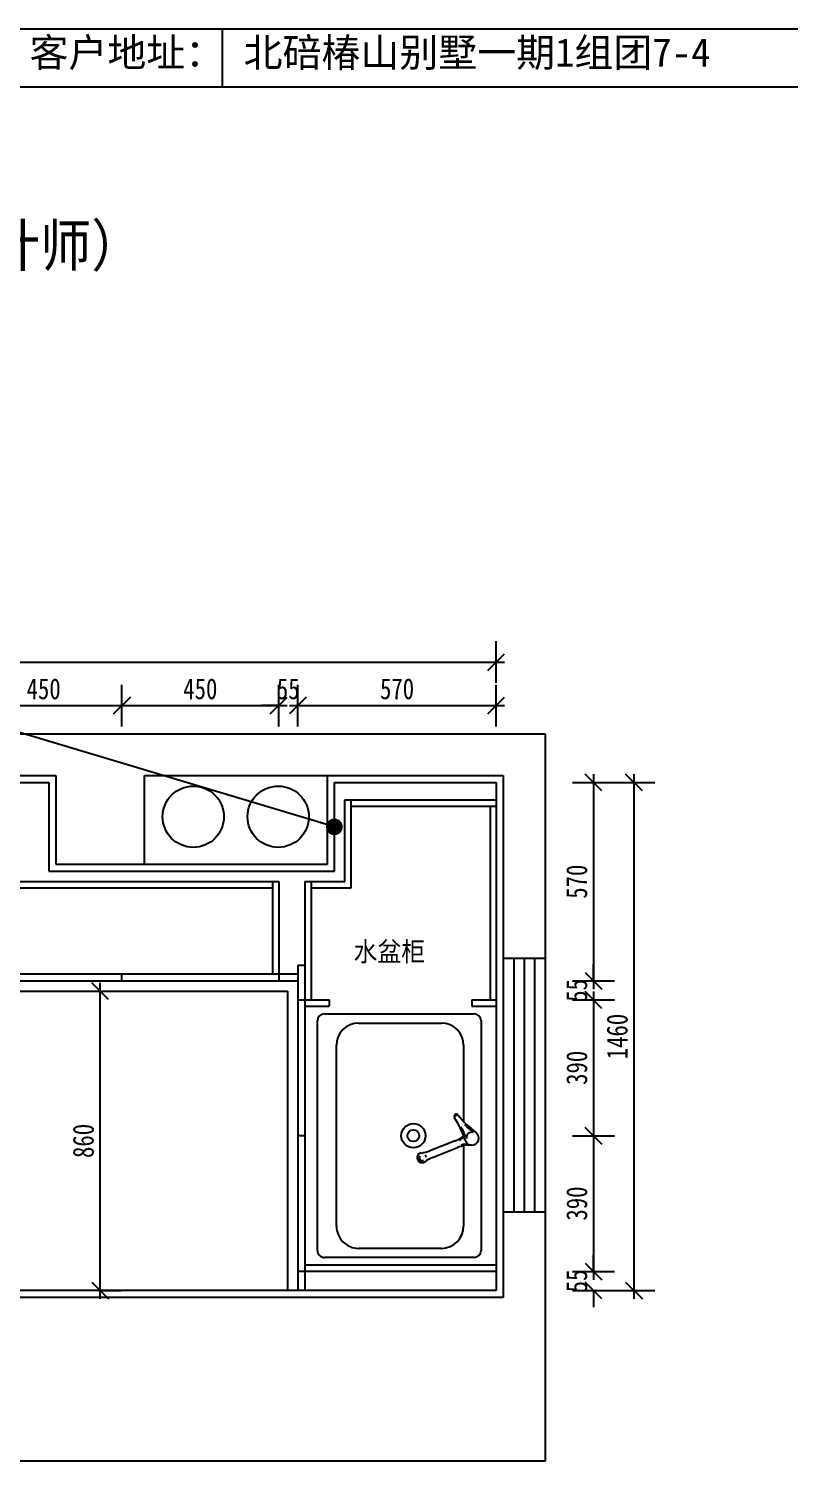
# Model space of a CAD drawing. Header units: millimetres. Extents: x -497855 to 324262, y -590254 to -173602.
# Drawn here: x -492927 to -490743, y -581239 to -577106 of the extents above; entities that cross this region are included whole.
import ezdxf

# ---------------------------------------------------------------- set-up
doc = ezdxf.new("R2010")
doc.units = ezdxf.units.MM
doc.header["$PDMODE"] = 3
doc.layers.add('水电图层', color=4, linetype='Continuous')
doc.styles.get("Standard").update_dxf_attribs({"font": 'txt', "bigfont": 'gbcbig.shx'})
doc.styles.add('宋体', font='', dxfattribs={"width": 0.9})
doc.styles.add('数、文', font='', dxfattribs={"width": 0.8})
doc.styles.get('宋体').set_extended_font_data('SimSun')
doc.styles.get('数、文').set_extended_font_data('SimSun')
doc.dimstyles.new('60', dxfattribs={"dimscale": 60, "dimtxt": 1, "dimasz": 0.8, "dimexe": 1, "dimexo": 3, "dimgap": 0.3, "dimtad": 1, "dimdec": 0, "dimtxsty": '数、文', "dimblk": 'OBLIQUE', "dimcen": 0.3, "dimdle": 0.4, "dimclrd": 8, "dimclre": 8, "dimclrt": 1, "dimadec": 0, "dimazin": 0, "dimtfac": 1, "dimtdec": 0, "dimtix": 1, "dimtofl": 0, "dimtmove": 1, "dimatfit": 3, "dimldrblk": 'DOT', "dimfxl": 1, "dimfxlon": 1, "dimtolj": 1, "dimarcsym": 0})

# ---------------------------------------------------------------- blocks, each defined once
blk = doc.blocks.new('ergth')
at = {"color": 251}
for p, q in [((-472659.5, -517059.8), (-472659.5, -516629.8)), ((-472639.5, -516609.8), (-472353.5, -516609.8)), ((-472353.5, -516609.8), (-471979.5, -516609.8)), ((-471959.5, -516629.8), (-471959.5, -517059.8)), ((-472569.3, -516659.8), (-472350.4, -516659.8)), ((-472280.6, -516659.8), (-472049.8, -516659.8)), ((-472247, -516749.4), (-472275.5, -516677)), ((-472633.3, -516961.1), (-472633.3, -516723.8)), ((-472294.9, -516683.7), (-472266, -516757)), ((-471985.8, -516723.8), (-471985.8, -516961.1)), ((-472049.8, -517025.1), (-472569.3, -517025.1)), ((-471979.5, -517079.8), (-472639.5, -517079.8))]:
    blk.add_line(p, q, dxfattribs=at)
for radius in [34.6, 16.8]:
    blk.add_circle((-472309.5, -516804.1), radius, dxfattribs=at)
for centre, radius, start, end in [((-472639.5, -516629.8), 20, 90, 180), ((-472523.4, -516472.5), 255, 307.3, 323.4412), ((-472393.3, -516586.2), 86.6, 305.6689, 327.1701), ((-472303.2, -516635.9), 16.2, 164.0084, 277.235), ((-472302.5, -516636.3), 20, 287.3785, 143.4412), ((-472182.6, -516640.1), 100, 178.1643, 201.6514), ((-471979.5, -516629.8), 20, 0, 90), ((-472569.3, -516723.8), 64, 90, 180), ((-472364.9, -516680.6), 6.64, 127.3, 303.5198), ((-472363, -516680.4), 4.91, 158.9292, 241.9125), ((-472220.4, -516898.7), 255, 107.3785, 123.5198), ((-472285.1, -516738.5), 86.6, 103.6496, 125.1509), ((-472387.9, -516720.6), 100, 21.6513, 37.6672), ((-472324.4, -516682.6), 29.3, 20.145, 53.9148), ((-472255.3, -516655.8), 29.3, 157.9589, 202.2913), ((-472049.8, -516723.8), 64, 0, 90), ((-472359, -516793.9), 100, 7.1489, 21.6513), ((-472154, -516712.5), 100, 201.6514, 216.1538), ((-472246, -516779.7), 13.9, 187.1489, 36.1538), ((-472247.7, -516775.1), 7.59, 80.4623, 139.7151), ((-472246, -516779.3), 8.12, 229.6937, 31.7745), ((-472244.4, -516780.8), 9.65, 300.5208, 10.776), ((-472569.3, -516961.1), 64, 180, 270), ((-472049.8, -516961.1), 64, 270, 0), ((-472639.5, -517059.8), 20, 180, 270), ((-471979.5, -517059.8), 20, 270, 0)]:
    blk.add_arc(centre, radius, start, end, dxfattribs=at)
blk = doc.blocks.new('_Oblique')
at = {"color": 0, "linetype": 'ByBlock', "lineweight": -2}
blk.add_line((-0.5, -0.5), (0.5, 0.5), dxfattribs=at)
blk = doc.blocks.new('*D135')
at = {"layer": 'Defpoints', "color": 0}
for p in [(-492659.5, -579050.8), (-493109.5, -579841.7), (-492659.5, -579841.7)]:
    blk.add_point(p, dxfattribs=at)
at = {"layer": '水电图层', "color": 8, "lineweight": -2}
for p, q in [((-493109.5, -579110.8), (-493109.5, -578990.8)), ((-492659.5, -579110.8), (-492659.5, -578990.8)), ((-493133.5, -579050.8), (-492635.5, -579050.8))]:
    blk.add_line(p, q, dxfattribs=at)
at = {"layer": '水电图层', "color": 8, "lineweight": -2, "xscale": 48, "yscale": 48, "zscale": 48, "rotation": 180}
blk.add_blockref('_Oblique', (-493109.5, -579050.8), dxfattribs=at)
at = {"layer": '水电图层', "color": 8, "lineweight": -2, "xscale": 48, "yscale": 48, "zscale": 48}
blk.add_blockref('_Oblique', (-492659.5, -579050.8), dxfattribs=at)
at = {"layer": '水电图层', "color": 1, "insert": (-492884.5, -579002.8), "char_height": 60, "attachment_point": 5, "style": '数、文'}
blk.add_mtext('\\A1;450', dxfattribs=at)
blk = doc.blocks.new('*D136')
at = {"layer": 'Defpoints', "color": 0}
for p in [(-492209.5, -579050.8), (-492659.5, -579841.7), (-492209.5, -579841.7)]:
    blk.add_point(p, dxfattribs=at)
at = {"layer": '水电图层', "color": 8, "lineweight": -2}
for p, q in [((-492659.5, -579110.8), (-492659.5, -578990.8)), ((-492209.5, -579110.8), (-492209.5, -578990.8)), ((-492683.5, -579050.8), (-492185.5, -579050.8))]:
    blk.add_line(p, q, dxfattribs=at)
at = {"layer": '水电图层', "color": 8, "lineweight": -2, "xscale": 48, "yscale": 48, "zscale": 48, "rotation": 180}
blk.add_blockref('_Oblique', (-492659.5, -579050.8), dxfattribs=at)
at = {"layer": '水电图层', "color": 8, "lineweight": -2, "xscale": 48, "yscale": 48, "zscale": 48}
blk.add_blockref('_Oblique', (-492209.5, -579050.8), dxfattribs=at)
at = {"layer": '水电图层', "color": 1, "insert": (-492434.5, -579002.8), "char_height": 60, "attachment_point": 5, "style": '数、文'}
blk.add_mtext('\\A1;450', dxfattribs=at)
blk = doc.blocks.new('*D137')
at = {"layer": 'Defpoints', "color": 0}
for p in [(-492154.5, -579050.8), (-492209.5, -579841.7), (-492154.5, -579841.7)]:
    blk.add_point(p, dxfattribs=at)
at = {"layer": '水电图层', "color": 8, "lineweight": -2}
for p, q in [((-492209.5, -579110.8), (-492209.5, -578990.8)), ((-492154.5, -579110.8), (-492154.5, -578990.8)), ((-492209.5, -579050.8), (-492257.5, -579050.8)), ((-492154.5, -579050.8), (-492106.5, -579050.8))]:
    blk.add_line(p, q, dxfattribs=at)
at = {"layer": '水电图层', "color": 8, "lineweight": -2, "xscale": 48, "yscale": 48, "zscale": 48}
blk.add_blockref('_Oblique', (-492209.5, -579050.8), dxfattribs=at)
at = {"layer": '水电图层', "color": 8, "lineweight": -2, "xscale": 48, "yscale": 48, "zscale": 48, "rotation": 180}
blk.add_blockref('_Oblique', (-492154.5, -579050.8), dxfattribs=at)
at = {"layer": '水电图层', "color": 1, "insert": (-492182, -579002.8), "char_height": 60, "attachment_point": 5, "style": '数、文'}
blk.add_mtext('\\A1;55', dxfattribs=at)
blk = doc.blocks.new('*D138')
at = {"layer": 'Defpoints', "color": 0}
for p in [(-491584.5, -579050.8), (-491584.5, -579321.7), (-492154.5, -579841.7)]:
    blk.add_point(p, dxfattribs=at)
at = {"layer": '水电图层', "color": 8, "lineweight": -2}
for p, q in [((-492154.5, -579110.8), (-492154.5, -578990.8)), ((-491584.5, -579110.8), (-491584.5, -578990.8)), ((-492178.5, -579050.8), (-491560.5, -579050.8))]:
    blk.add_line(p, q, dxfattribs=at)
at = {"layer": '水电图层', "color": 8, "lineweight": -2, "xscale": 48, "yscale": 48, "zscale": 48, "rotation": 180}
blk.add_blockref('_Oblique', (-492154.5, -579050.8), dxfattribs=at)
at = {"layer": '水电图层', "color": 8, "lineweight": -2, "xscale": 48, "yscale": 48, "zscale": 48}
blk.add_blockref('_Oblique', (-491584.5, -579050.8), dxfattribs=at)
at = {"layer": '水电图层', "color": 1, "insert": (-491869.5, -579002.8), "char_height": 60, "attachment_point": 5, "style": '数、文'}
blk.add_mtext('\\A1;570', dxfattribs=at)
blk = doc.blocks.new('*D139')
at = {"layer": 'Defpoints', "color": 0}
for p in [(-491584.5, -578925.7), (-491584.5, -579271.7), (-495944.5, -579871.7)]:
    blk.add_point(p, dxfattribs=at)
at = {"layer": '水电图层', "color": 8, "lineweight": -2}
for p, q in [((-495944.5, -578985.7), (-495944.5, -578865.7)), ((-491584.5, -578985.7), (-491584.5, -578865.7)), ((-495968.5, -578925.7), (-491560.5, -578925.7))]:
    blk.add_line(p, q, dxfattribs=at)
at = {"layer": '水电图层', "color": 8, "lineweight": -2, "xscale": 48, "yscale": 48, "zscale": 48, "rotation": 180}
blk.add_blockref('_Oblique', (-495944.5, -578925.7), dxfattribs=at)
at = {"layer": '水电图层', "color": 8, "lineweight": -2, "xscale": 48, "yscale": 48, "zscale": 48}
blk.add_blockref('_Oblique', (-491584.5, -578925.7), dxfattribs=at)
at = {"layer": '水电图层', "color": 1, "insert": (-493764.5, -578877.7), "char_height": 60, "attachment_point": 5, "style": '数、文'}
blk.add_mtext('\\A1;4360', dxfattribs=at)
blk = doc.blocks.new('*D140')
at = {"layer": 'Defpoints', "color": 0}
for p in [(-493091.5, -579271.7), (-493109.5, -579841.7), (-491305.2, -579841.7)]:
    blk.add_point(p, dxfattribs=at)
at = {"layer": '水电图层', "color": 8, "lineweight": -2}
for p, q in [((-491305.2, -579247.7), (-491305.2, -579865.7)), ((-491365.2, -579271.7), (-491245.2, -579271.7)), ((-491365.2, -579841.7), (-491245.2, -579841.7))]:
    blk.add_line(p, q, dxfattribs=at)
at = {"layer": '水电图层', "color": 8, "lineweight": -2, "xscale": 48, "yscale": 48, "zscale": 48}
for p, rotation in [((-491305.2, -579271.7), 90), ((-491305.2, -579841.7), 270)]:
    blk.add_blockref('_Oblique', p, dxfattribs=dict(at, rotation=rotation))
at = {"layer": '水电图层', "color": 1, "insert": (-491353.2, -579556.7), "char_height": 60, "attachment_point": 5, "rotation": 90, "style": '数、文'}
blk.add_mtext('\\A1;570', dxfattribs=at)
blk = doc.blocks.new('*D141')
at = {"layer": 'Defpoints', "color": 0}
for p in [(-493109.5, -579841.7), (-492154.5, -579896.7), (-491305.2, -579896.7)]:
    blk.add_point(p, dxfattribs=at)
at = {"layer": '水电图层', "color": 8, "lineweight": -2}
for p, q in [((-491305.2, -579841.7), (-491305.2, -579793.7)), ((-491365.2, -579841.7), (-491245.2, -579841.7)), ((-491365.2, -579896.7), (-491245.2, -579896.7)), ((-491305.2, -579896.7), (-491305.2, -579944.7))]:
    blk.add_line(p, q, dxfattribs=at)
at = {"layer": '水电图层', "color": 8, "lineweight": -2, "xscale": 48, "yscale": 48, "zscale": 48}
for p, rotation in [((-491305.2, -579841.7), 270), ((-491305.2, -579896.7), 90)]:
    blk.add_blockref('_Oblique', p, dxfattribs=dict(at, rotation=rotation))
at = {"layer": '水电图层', "color": 1, "insert": (-491353.2, -579869.2), "char_height": 60, "attachment_point": 5, "rotation": 90, "style": '数、文'}
blk.add_mtext('\\A1;55', dxfattribs=at)
blk = doc.blocks.new('*D142')
at = {"layer": 'Defpoints', "color": 0}
for p in [(-492154.5, -579896.7), (-492154.5, -580286.7), (-491305.2, -580286.7)]:
    blk.add_point(p, dxfattribs=at)
at = {"layer": '水电图层', "color": 8, "lineweight": -2}
for p, q in [((-491305.2, -579872.7), (-491305.2, -580310.7)), ((-491365.2, -579896.7), (-491245.2, -579896.7)), ((-491365.2, -580286.7), (-491245.2, -580286.7))]:
    blk.add_line(p, q, dxfattribs=at)
at = {"layer": '水电图层', "color": 8, "lineweight": -2, "xscale": 48, "yscale": 48, "zscale": 48}
for p, rotation in [((-491305.2, -579896.7), 90), ((-491305.2, -580286.7), 270)]:
    blk.add_blockref('_Oblique', p, dxfattribs=dict(at, rotation=rotation))
at = {"layer": '水电图层', "color": 1, "insert": (-491353.2, -580091.7), "char_height": 60, "attachment_point": 5, "rotation": 90, "style": '数、文'}
blk.add_mtext('\\A1;390', dxfattribs=at)
blk = doc.blocks.new('*D143')
at = {"layer": 'Defpoints', "color": 0}
for p in [(-492154.5, -580286.7), (-492154.5, -580676.7), (-491305.2, -580676.7)]:
    blk.add_point(p, dxfattribs=at)
at = {"layer": '水电图层', "color": 8, "lineweight": -2}
for p, q in [((-491365.2, -580286.7), (-491245.2, -580286.7)), ((-491305.2, -580262.7), (-491305.2, -580700.7)), ((-491365.2, -580676.7), (-491245.2, -580676.7))]:
    blk.add_line(p, q, dxfattribs=at)
at = {"layer": '水电图层', "color": 8, "lineweight": -2, "xscale": 48, "yscale": 48, "zscale": 48}
for p, rotation in [((-491305.2, -580286.7), 90), ((-491305.2, -580676.7), 270)]:
    blk.add_blockref('_Oblique', p, dxfattribs=dict(at, rotation=rotation))
at = {"layer": '水电图层', "color": 1, "insert": (-491353.2, -580481.7), "char_height": 60, "attachment_point": 5, "rotation": 90, "style": '数、文'}
blk.add_mtext('\\A1;390', dxfattribs=at)
blk = doc.blocks.new('*D144')
at = {"layer": 'Defpoints', "color": 0}
for p in [(-492154.5, -580676.7), (-492154.5, -580731.7), (-491305.2, -580731.7)]:
    blk.add_point(p, dxfattribs=at)
at = {"layer": '水电图层', "color": 8, "lineweight": -2}
for p, q in [((-491305.2, -580676.7), (-491305.2, -580628.7)), ((-491365.2, -580676.7), (-491245.2, -580676.7)), ((-491365.2, -580731.7), (-491245.2, -580731.7)), ((-491305.2, -580731.7), (-491305.2, -580779.7))]:
    blk.add_line(p, q, dxfattribs=at)
at = {"layer": '水电图层', "color": 8, "lineweight": -2, "xscale": 48, "yscale": 48, "zscale": 48}
for p, rotation in [((-491305.2, -580676.7), 270), ((-491305.2, -580731.7), 90)]:
    blk.add_blockref('_Oblique', p, dxfattribs=dict(at, rotation=rotation))
at = {"layer": '水电图层', "color": 1, "insert": (-491353.2, -580704.2), "char_height": 60, "attachment_point": 5, "rotation": 90, "style": '数、文'}
blk.add_mtext('\\A1;55', dxfattribs=at)
blk = doc.blocks.new('*D145')
at = {"layer": 'Defpoints', "color": 0}
for p in [(-491584.5, -579271.7), (-491189, -579271.7), (-491584.5, -580731.7)]:
    blk.add_point(p, dxfattribs=at)
at = {"layer": '水电图层', "color": 8, "lineweight": -2}
for p, q in [((-491189, -580755.7), (-491189, -579247.7)), ((-491249, -579271.7), (-491129, -579271.7)), ((-491249, -580731.7), (-491129, -580731.7))]:
    blk.add_line(p, q, dxfattribs=at)
at = {"layer": '水电图层', "color": 8, "lineweight": -2, "xscale": 48, "yscale": 48, "zscale": 48}
for p, rotation in [((-491189, -579271.7), 90), ((-491189, -580731.7), 270)]:
    blk.add_blockref('_Oblique', p, dxfattribs=dict(at, rotation=rotation))
at = {"layer": '水电图层', "color": 1, "insert": (-491237, -580001.7), "char_height": 60, "attachment_point": 5, "rotation": 90, "style": '数、文'}
blk.add_mtext('\\A1;1460', dxfattribs=at)
blk = doc.blocks.new('*D201')
at = {"layer": 'Defpoints', "color": 0}
for p in [(-492899.2, -579871.7), (-492722.2, -579871.7), (-492824.4, -580731.7)]:
    blk.add_point(p, dxfattribs=at)
at = {"layer": '水电图层', "color": 8, "lineweight": -2}
for p, q in [((-492722.2, -580755.7), (-492722.2, -579847.7)), ((-492722.2, -579871.7), (-492662.2, -579871.7)), ((-492722.2, -580731.7), (-492662.2, -580731.7))]:
    blk.add_line(p, q, dxfattribs=at)
at = {"layer": '水电图层', "color": 8, "lineweight": -2, "xscale": 48, "yscale": 48, "zscale": 48}
for p, rotation in [((-492722.2, -579871.7), 90), ((-492722.2, -580731.7), 270)]:
    blk.add_blockref('_Oblique', p, dxfattribs=dict(at, rotation=rotation))
at = {"layer": '水电图层', "color": 1, "insert": (-492770.2, -580301.7), "char_height": 60, "attachment_point": 5, "rotation": 90, "style": '数、文'}
blk.add_mtext('\\A1;860', dxfattribs=at)

msp = doc.modelspace()

# ---------------------------------------------------------------- linework, layer by layer
at = {"color": 7}
for p, q in [((-492370.67, -577272.22), (-492370.67, -577105.64)), ((-497771.2, -577272.22), (-490122.25, -577272.22))]:
    msp.add_line(p, q, dxfattribs=at)
msp.add_lwpolyline([(-497771.2, -577105.64), (-488685.56, -577105.64), (-488685.56, -583553.67), (-497771.2, -583553.67)], close=True, dxfattribs=at)
at = {"layer": '水电图层', "color": 2}
for p, q in [((-496084.51, -579131.66), (-491444.51, -579131.66)), ((-491444.51, -579131.66), (-491444.51, -581221.66)), ((-495964.51, -579251.66), (-492849.51, -579251.66)), ((-492849.51, -579251.66), (-492849.51, -579506.66)), ((-492594.51, -579506.66), (-492594.51, -579251.66)), ((-492594.51, -579251.66), (-491564.51, -579251.66)), ((-492069.51, -579506.66), (-492069.51, -579251.66)), ((-491564.51, -579251.66), (-491564.51, -580751.66)), ((-492849.51, -579506.66), (-492069.51, -579506.66)), ((-491564.51, -579776.66), (-491444.51, -579776.66)), ((-491444.51, -580506.66), (-491564.51, -580506.66)), ((-491564.51, -580751.66), (-492989.51, -580751.66)), ((-491444.51, -581221.66), (-496084.51, -581221.66))]:
    msp.add_line(p, q, dxfattribs=at)
at = {"layer": '水电图层', "color": 6}
for p, q in [((-495944.51, -579271.66), (-492869.51, -579271.66)), ((-492869.51, -579271.66), (-492869.51, -579526.66)), ((-492049.51, -579526.66), (-492049.51, -579271.66)), ((-492049.51, -579271.66), (-491584.51, -579271.66)), ((-491584.51, -579271.66), (-491584.51, -580731.66)), ((-492869.51, -579526.66), (-492049.51, -579526.66)), ((-491584.51, -580731.66), (-493009.51, -580731.66))]:
    msp.add_line(p, q, dxfattribs=at)
at = {"layer": '水电图层', "color": 8}
for p, q in [((-492019.51, -579556.66), (-492019.51, -579321.66)), ((-492019.51, -579321.66), (-491584.51, -579321.66)), ((-492001.51, -579574.66), (-492001.51, -579321.66)), ((-492001.51, -579339.66), (-491584.51, -579339.66)), ((-491602.51, -579339.66), (-491602.51, -579896.66)), ((-493091.51, -579556.66), (-492209.51, -579556.66)), ((-492227.51, -579556.66), (-492227.51, -579821.66)), ((-492209.51, -579556.66), (-492209.51, -579841.66)), ((-492134.51, -579556.66), (-492134.51, -580731.66)), ((-492134.51, -579556.66), (-492019.51, -579556.66)), ((-492116.51, -579556.66), (-492116.51, -579896.66)), ((-493091.51, -579574.66), (-492227.51, -579574.66)), ((-492116.51, -579574.66), (-492001.51, -579574.66)), ((-492154.51, -579796.66), (-492154.51, -580731.66)), ((-492154.51, -579796.66), (-492134.51, -579796.66)), ((-491534.51, -579776.66), (-491534.51, -580506.66)), ((-491504.51, -579776.66), (-491504.51, -580506.66)), ((-491474.51, -579776.66), (-491474.51, -580506.66)), ((-495944.51, -579821.66), (-492154.51, -579821.66)), ((-495944.51, -579841.66), (-492154.51, -579841.66)), ((-492659.51, -579841.66), (-492659.51, -579821.66)), ((-492154.51, -579896.66), (-492064.51, -579896.66)), ((-492134.51, -579914.66), (-492064.51, -579914.66)), ((-492064.51, -579896.66), (-492064.51, -579914.66)), ((-491654.51, -579896.66), (-491654.51, -579914.66)), ((-491654.51, -579896.66), (-491584.51, -579896.66)), ((-491654.51, -579914.66), (-491584.51, -579914.66)), ((-492134.51, -580286.66), (-492154.51, -580286.66)), ((-491584.51, -580658.66), (-492134.51, -580658.66)), ((-491584.51, -580676.66), (-492154.51, -580676.66))]:
    msp.add_line(p, q, dxfattribs=at)
at = {"layer": '水电图层', "color": 0}
for p, q in [((-495944.51, -579871.66), (-492184.51, -579871.66)), ((-492184.51, -579871.66), (-492184.51, -580731.66))]:
    msp.add_line(p, q, dxfattribs=at)
at = {"layer": '水电图层', "color": 2}
for centre in [(-492454.77, -579370.04), (-492210.82, -579370.04)]:
    msp.add_circle(centre, 88.01, dxfattribs=at)

# ---------------------------------------------------------------- block references
at = {"layer": '水电图层', "color": 255, "rotation": 270}
msp.add_blockref('ergth', (24981.46, -1052596.2), dxfattribs=at)

# ---------------------------------------------------------------- texts
at = {"color": 7, "insert": (-492924.99, -577132.92), "char_height": 81.9625, "attachment_point": 1}
msp.add_mtext('{\\fKaiTi|b0|i0|c134|p49;客户地址： 北碚椿山别墅一期1组团7-4}', dxfattribs=at)
at = {"layer": '水电图层', "color": 255, "attachment_point": 1, "style": '宋体'}
for s, insert, char_height, width in [('{\\C84;此布局图是按预计铺贴墙砖后的设计方案\\P施工方布水电图时注意扣除贴砖厚度（变化太大情况下及时联系橱柜设计师）}', (-497608.96, -577468.33), 120, 5821.9593), ('{\\C84;水盆柜}', (-491994.7, -579729.53), 56, 560.588)]:
    msp.add_mtext(s, dxfattribs=dict(at, insert=insert, char_height=char_height, width=width))

# ---------------------------------------------------------------- dimensions: what is measured, and where the dimension line sits
at = {"layer": '水电图层', "color": 255}
for base, p1, p2, picture, middle in [((-491584.51, -578925.65), (-495944.51, -579871.66), (-491584.51, -579271.66), '*D139', (-493764.51, -578877.65)), ((-492659.51, -579050.76), (-493109.51, -579841.66), (-492659.51, -579841.66), '*D135', (-492884.51, -579002.76)), ((-492209.51, -579050.76), (-492659.51, -579841.66), (-492209.51, -579841.66), '*D136', (-492434.51, -579002.76)), ((-492154.51, -579050.76), (-492209.51, -579841.66), (-492154.51, -579841.66), '*D137', (-492182.01, -579002.76)), ((-491584.51, -579050.76), (-492154.51, -579841.66), (-491584.51, -579321.66), '*D138', (-491869.51, -579002.76))]:
    dim = msp.add_linear_dim(base=base, p1=p1, p2=p2, dimstyle='60', override={"dimdec": 1, "dimtdec": 1}, dxfattribs=at)
    dim.commit()
    dim.dimension.update_dxf_attribs({"geometry": picture, "text_midpoint": middle})
for base, p1, p2, picture, middle in [((-491305.25, -579841.66), (-493091.51, -579271.66), (-493109.51, -579841.66), '*D140', (-491353.25, -579556.66)), ((-491189.05, -579271.66), (-491584.51, -580731.66), (-491584.51, -579271.66), '*D145', (-491237.05, -580001.66)), ((-491305.25, -579896.66), (-493109.51, -579841.66), (-492154.51, -579896.66), '*D141', (-491353.25, -579869.16)), ((-492722.16, -579871.66), (-492824.43, -580731.66), (-492899.17, -579871.66), '*D201', (-492770.16, -580301.66)), ((-491305.25, -580286.66), (-492154.51, -579896.66), (-492154.51, -580286.66), '*D142', (-491353.25, -580091.66)), ((-491305.25, -580676.66), (-492154.51, -580286.66), (-492154.51, -580676.66), '*D143', (-491353.25, -580481.66)), ((-491305.25, -580731.66), (-492154.51, -580676.66), (-492154.51, -580731.66), '*D144', (-491353.25, -580704.16))]:
    dim = msp.add_linear_dim(base=base, p1=p1, p2=p2, angle=90, dimstyle='60', override={"dimdec": 1, "dimtdec": 1}, dxfattribs=at)
    dim.commit()
    dim.dimension.update_dxf_attribs({"geometry": picture, "text_midpoint": middle})

# ---------------------------------------------------------------- leaders
msp.add_leader([(-492049.51, -579399.16), (-494005.39, -578812.85)], dimstyle='60', override={"dimgap": 0.3, "dimtad": 0, "dimdec": 1, "dimtdec": 1}, dxfattribs=at)

doc.saveas('drawing.dxf')
